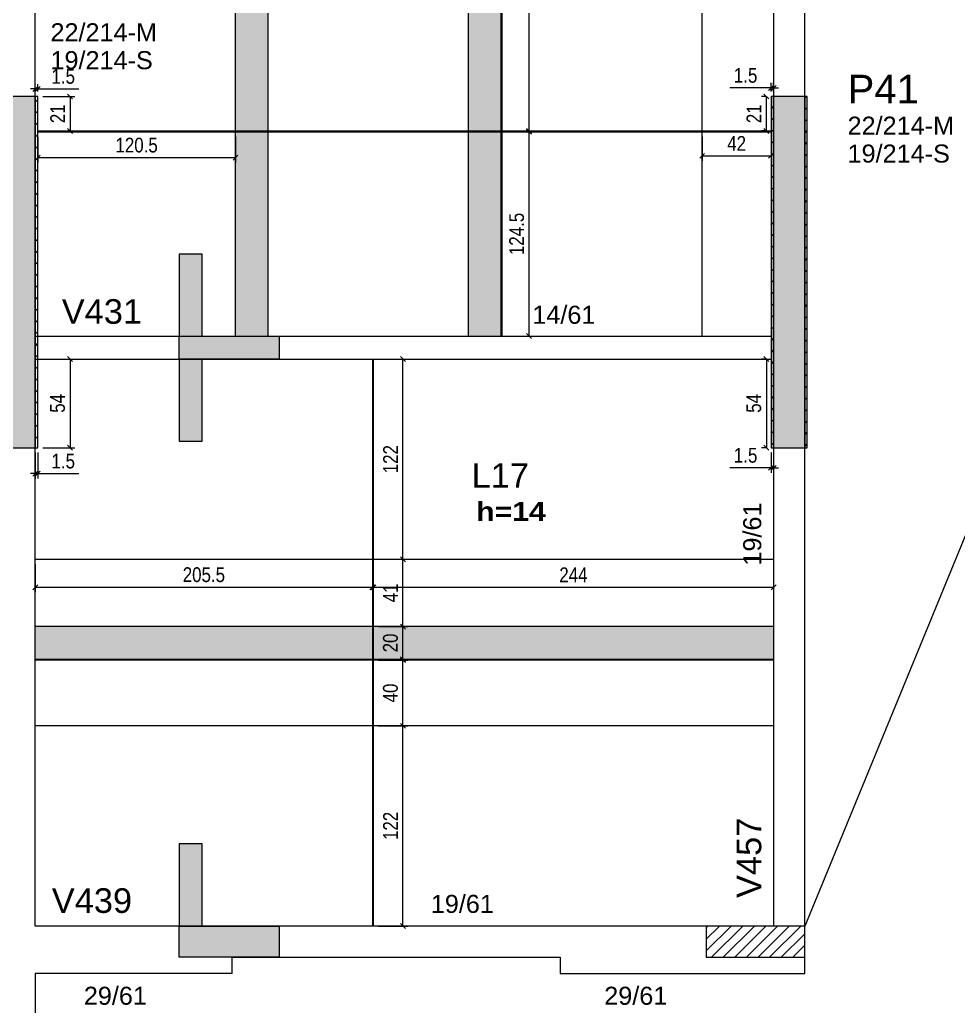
# Model space of a CAD drawing. Extents: x 3022 to 8661, y -614 to 3008.
# Drawn here: x 5673 to 6245, y 53 to 655 of the extents above; entities that cross this region are included whole.
import ezdxf

# ---------------------------------------------------------------- set-up
doc = ezdxf.new("R2010")
doc.units = 0
doc.header["$PDMODE"] = 34
for name, color, linetype in [('COTA', 241, 'Continuous'), ('MTH-230', 1, 'Continuous'), ('MTH-DIM-PILAR', 3, 'Continuous'), ('MTH-DIM-VIGA', 3, 'Continuous'), ('MTH-FACE-VIGA', 7, 'Continuous'), ('MTH-HACHURA-PILAR', 1, 'Continuous'), ('MTH-LINHA-SEÇÃO', 16, 'Continuous'), ('MTH-PILAR-MORRE', 5, 'Continuous'), ('MTH-PILAR-SEGUE', 5, 'Continuous'), ('MTH-SOMBRA21', 150, 'Continuous'), ('MTH-SOMBRA25', 253, 'Continuous'), ('MTH-TIT1-PILAR', 5, 'Continuous'), ('MTH-TIT1-VIGA', 5, 'Continuous'), ('MTH-TXT-NEGRITO', 5, 'Continuous'), ('Painéis', 200, 'Continuous')]:
    doc.layers.add(name, color=color, linetype=linetype)
doc.layers.add('Hachura', color=251, linetype='Continuous', lineweight=9)
doc.styles.add('COTA TECNICA-50', font='techl___.ttf', dxfattribs={"height": 9})
doc.styles.add('TQS_ARIAL', font='arial.ttf')
doc.styles.add('TQS_ARIAL_BLACK', font='ariblk.ttf')
doc.dimstyles.new('COTA PAINEL-50', dxfattribs={"dimtxt": 9, "dimasz": 3, "dimexe": 3, "dimexo": 3, "dimgap": 3, "dimtad": 1, "dimdec": 1, "dimzin": 12, "dimdsep": 46, "dimtxsty": 'COTA TECNICA-50', "dimblk1": 'OBLIQUE', "dimblk2": 'OBLIQUE', "dimsah": 1, "dimcen": 0.9, "dimclrd": 4, "dimclre": 4, "dimclrt": 240, "dimadec": 1, "dimazin": 3, "dimtfac": 1, "dimtdec": 1, "dimtmove": 0, "dimatfit": 3, "dimfxl": 1, "dimtolj": 1, "dimtzin": 12, "dimarcsym": 0})

# ---------------------------------------------------------------- blocks, each defined once
blk = doc.blocks.new('_Oblique')
at = {"color": 0, "linetype": 'ByBlock', "lineweight": -2}
blk.add_line((-0.5, -0.5), (0.5, 0.5), dxfattribs=at)
blk = doc.blocks.new('*D194')
at = {"layer": 'COTA', "color": 4, "lineweight": -2, "transparency": 16777216}
for p, q in [((5969.58, 586.25), (5986.08, 586.25)), ((5983.08, 461.75), (5983.08, 586.25)), ((5969.58, 461.75), (5986.08, 461.75))]:
    blk.add_line(p, q, dxfattribs=at)
at = {"layer": 'Defpoints', "color": 0, "transparency": 16777216}
for p in [(5966.58, 586.25), (5983.08, 586.25), (5966.58, 461.75)]:
    blk.add_point(p, dxfattribs=at)
at = {"layer": 'COTA', "color": 4, "lineweight": -2, "transparency": 16777216, "xscale": 3, "yscale": 3, "zscale": 3}
for p, rotation in [((5983.08, 586.25), 90), ((5983.08, 461.75), 270)]:
    blk.add_blockref('_Oblique', p, dxfattribs=dict(at, rotation=rotation))
at = {"layer": 'COTA', "color": 240, "transparency": 16777216, "insert": (5975.49, 524), "char_height": 9, "attachment_point": 5, "rotation": 90, "style": 'COTA TECNICA-50'}
blk.add_mtext('\\A1;124.5', dxfattribs=at)
blk = doc.blocks.new('*D195')
at = {"layer": 'COTA', "color": 4, "lineweight": -2, "transparency": 16777216}
for p, q in [((5969.58, 830.75), (5986.08, 830.75)), ((5983.08, 586.75), (5983.08, 830.75)), ((5969.58, 586.75), (5986.08, 586.75))]:
    blk.add_line(p, q, dxfattribs=at)
at = {"layer": 'Defpoints', "color": 0, "transparency": 16777216}
for p in [(5966.58, 830.75), (5983.08, 830.75), (5966.58, 586.75)]:
    blk.add_point(p, dxfattribs=at)
at = {"layer": 'COTA', "color": 4, "lineweight": -2, "transparency": 16777216, "xscale": 3, "yscale": 3, "zscale": 3}
for p, rotation in [((5983.08, 830.75), 90), ((5983.08, 586.75), 270)]:
    blk.add_blockref('_Oblique', p, dxfattribs=dict(at, rotation=rotation))
at = {"layer": 'COTA', "color": 240, "transparency": 16777216, "insert": (5975.52, 708.75), "char_height": 9, "attachment_point": 5, "rotation": 90, "style": 'COTA TECNICA-50'}
blk.add_mtext('\\A1;244', dxfattribs=at)
blk = doc.blocks.new('*D204')
at = {"layer": 'COTA', "color": 4, "lineweight": -2, "transparency": 16777216}
for p, q in [((6088.58, 583.25), (6088.58, 568.59)), ((6130.58, 583.25), (6130.58, 568.59)), ((6088.58, 571.59), (6130.58, 571.59))]:
    blk.add_line(p, q, dxfattribs=at)
at = {"layer": 'Defpoints', "color": 0, "transparency": 16777216}
for p in [(6088.58, 586.25), (6130.58, 586.25), (6130.58, 571.59)]:
    blk.add_point(p, dxfattribs=at)
at = {"layer": 'COTA', "color": 4, "lineweight": -2, "transparency": 16777216, "xscale": 3, "yscale": 3, "zscale": 3, "rotation": 180}
blk.add_blockref('_Oblique', (6088.58, 571.59), dxfattribs=at)
at = {"layer": 'COTA', "color": 4, "lineweight": -2, "transparency": 16777216, "xscale": 3, "yscale": 3, "zscale": 3}
blk.add_blockref('_Oblique', (6130.58, 571.59), dxfattribs=at)
at = {"layer": 'COTA', "color": 240, "transparency": 16777216, "insert": (6109.58, 579.16), "char_height": 9, "attachment_point": 5, "style": 'COTA TECNICA-50'}
blk.add_mtext('\\A1;42', dxfattribs=at)
blk = doc.blocks.new('*D205')
at = {"layer": 'COTA', "color": 4, "lineweight": -2, "transparency": 16777216}
for p, q in [((6127.58, 607.75), (6124.68, 607.75)), ((6127.68, 586.75), (6127.68, 607.75)), ((6127.58, 586.75), (6124.68, 586.75))]:
    blk.add_line(p, q, dxfattribs=at)
at = {"layer": 'Defpoints', "color": 0, "transparency": 16777216}
for p in [(6127.68, 607.75), (6130.58, 607.75), (6130.58, 586.75)]:
    blk.add_point(p, dxfattribs=at)
at = {"layer": 'COTA', "color": 4, "lineweight": -2, "transparency": 16777216, "xscale": 3, "yscale": 3, "zscale": 3}
for p, rotation in [((6127.68, 607.75), 90), ((6127.68, 586.75), 270)]:
    blk.add_blockref('_Oblique', p, dxfattribs=dict(at, rotation=rotation))
at = {"layer": 'COTA', "color": 240, "transparency": 16777216, "insert": (6120.13, 597.25), "char_height": 9, "attachment_point": 5, "rotation": 90, "style": 'COTA TECNICA-50'}
blk.add_mtext('\\A1;21', dxfattribs=at)
blk = doc.blocks.new('*D206')
at = {"layer": 'COTA', "color": 4, "lineweight": -2, "transparency": 16777216}
for p, q in [((6130.58, 610.75), (6130.58, 616.02)), ((6132.08, 610.75), (6132.08, 616.02)), ((6130.58, 613.02), (6105.52, 613.02)), ((6132.08, 613.02), (6130.58, 613.02)), ((6132.08, 613.02), (6135.08, 613.02))]:
    blk.add_line(p, q, dxfattribs=at)
at = {"layer": 'Defpoints', "color": 0, "transparency": 16777216}
for p in [(6130.58, 613.02), (6130.58, 607.75), (6132.08, 607.75)]:
    blk.add_point(p, dxfattribs=at)
at = {"layer": 'COTA', "color": 4, "lineweight": -2, "transparency": 16777216, "xscale": 3, "yscale": 3, "zscale": 3}
blk.add_blockref('_Oblique', (6130.58, 613.02), dxfattribs=at)
at = {"layer": 'COTA', "color": 4, "lineweight": -2, "transparency": 16777216, "xscale": 3, "yscale": 3, "zscale": 3, "rotation": 180}
blk.add_blockref('_Oblique', (6132.08, 613.02), dxfattribs=at)
at = {"layer": 'COTA', "color": 240, "transparency": 16777216, "insert": (6115.05, 620.62), "char_height": 9, "attachment_point": 5, "style": 'COTA TECNICA-50'}
blk.add_mtext('\\A1;1.5', dxfattribs=at)
blk = doc.blocks.new('*D210')
at = {"layer": 'COTA', "color": 4, "lineweight": -2, "transparency": 16777216}
for p, q in [((5891.08, 224.25), (5909.16, 224.25)), ((5906.16, 102.25), (5906.16, 224.25)), ((5891.08, 102.25), (5909.16, 102.25))]:
    blk.add_line(p, q, dxfattribs=at)
at = {"layer": 'Defpoints', "color": 0, "transparency": 16777216}
for p in [(5888.08, 224.25), (5906.16, 224.25), (5888.08, 102.25)]:
    blk.add_point(p, dxfattribs=at)
at = {"layer": 'COTA', "color": 4, "lineweight": -2, "transparency": 16777216, "xscale": 3, "yscale": 3, "zscale": 3}
for p, rotation in [((5906.16, 224.25), 90), ((5906.16, 102.25), 270)]:
    blk.add_blockref('_Oblique', p, dxfattribs=dict(at, rotation=rotation))
at = {"layer": 'COTA', "color": 240, "transparency": 16777216, "insert": (5898.61, 163.25), "char_height": 9, "attachment_point": 5, "rotation": 90, "style": 'COTA TECNICA-50'}
blk.add_mtext('\\A1;122', dxfattribs=at)
blk = doc.blocks.new('*D211')
at = {"layer": 'COTA', "color": 4, "lineweight": -2, "transparency": 16777216}
for p, q in [((5891.08, 264.25), (5909.16, 264.25)), ((5906.16, 224.25), (5906.16, 264.25)), ((5891.08, 224.25), (5909.16, 224.25))]:
    blk.add_line(p, q, dxfattribs=at)
at = {"layer": 'Defpoints', "color": 0, "transparency": 16777216}
for p in [(5888.08, 264.25), (5906.16, 264.25), (5888.08, 224.25)]:
    blk.add_point(p, dxfattribs=at)
at = {"layer": 'COTA', "color": 4, "lineweight": -2, "transparency": 16777216, "xscale": 3, "yscale": 3, "zscale": 3}
for p, rotation in [((5906.16, 264.25), 90), ((5906.16, 224.25), 270)]:
    blk.add_blockref('_Oblique', p, dxfattribs=dict(at, rotation=rotation))
at = {"layer": 'COTA', "color": 240, "transparency": 16777216, "insert": (5898.57, 244.25), "char_height": 9, "attachment_point": 5, "rotation": 90, "style": 'COTA TECNICA-50'}
blk.add_mtext('\\A1;40', dxfattribs=at)
blk = doc.blocks.new('*D212')
at = {"layer": 'COTA', "color": 4, "lineweight": -2, "transparency": 16777216}
for p, q in [((5891.08, 284.75), (5909.16, 284.75)), ((5906.16, 264.75), (5906.16, 284.75)), ((5891.08, 264.75), (5909.16, 264.75))]:
    blk.add_line(p, q, dxfattribs=at)
at = {"layer": 'Defpoints', "color": 0, "transparency": 16777216}
for p in [(5888.08, 284.75), (5906.16, 284.75), (5888.08, 264.75)]:
    blk.add_point(p, dxfattribs=at)
at = {"layer": 'COTA', "color": 4, "lineweight": -2, "transparency": 16777216, "xscale": 3, "yscale": 3, "zscale": 3}
for p, rotation in [((5906.16, 284.75), 90), ((5906.16, 264.75), 270)]:
    blk.add_blockref('_Oblique', p, dxfattribs=dict(at, rotation=rotation))
at = {"layer": 'COTA', "color": 240, "transparency": 16777216, "insert": (5898.57, 274.75), "char_height": 9, "attachment_point": 5, "rotation": 90, "style": 'COTA TECNICA-50'}
blk.add_mtext('\\A1;20', dxfattribs=at)
blk = doc.blocks.new('*D213')
at = {"layer": 'COTA', "color": 4, "lineweight": -2, "transparency": 16777216}
for p, q in [((5891.08, 325.75), (5909.16, 325.75)), ((5906.16, 284.75), (5906.16, 325.75)), ((5891.08, 284.75), (5909.16, 284.75))]:
    blk.add_line(p, q, dxfattribs=at)
at = {"layer": 'Defpoints', "color": 0, "transparency": 16777216}
for p in [(5888.08, 325.75), (5906.16, 325.75), (5888.08, 284.75)]:
    blk.add_point(p, dxfattribs=at)
at = {"layer": 'COTA', "color": 4, "lineweight": -2, "transparency": 16777216, "xscale": 3, "yscale": 3, "zscale": 3}
for p, rotation in [((5906.16, 325.75), 90), ((5906.16, 284.75), 270)]:
    blk.add_blockref('_Oblique', p, dxfattribs=dict(at, rotation=rotation))
at = {"layer": 'COTA', "color": 240, "transparency": 16777216, "insert": (5898.6, 305.25), "char_height": 9, "attachment_point": 5, "rotation": 90, "style": 'COTA TECNICA-50'}
blk.add_mtext('\\A1;41', dxfattribs=at)
blk = doc.blocks.new('*D214')
at = {"layer": 'COTA', "color": 4, "lineweight": -2, "transparency": 16777216}
for p, q in [((5891.08, 447.75), (5909.16, 447.75)), ((5906.16, 325.75), (5906.16, 447.75)), ((5891.08, 325.75), (5909.16, 325.75))]:
    blk.add_line(p, q, dxfattribs=at)
at = {"layer": 'Defpoints', "color": 0, "transparency": 16777216}
for p in [(5888.08, 447.75), (5906.16, 447.75), (5888.08, 325.75)]:
    blk.add_point(p, dxfattribs=at)
at = {"layer": 'COTA', "color": 4, "lineweight": -2, "transparency": 16777216, "xscale": 3, "yscale": 3, "zscale": 3}
for p, rotation in [((5906.16, 447.75), 90), ((5906.16, 325.75), 270)]:
    blk.add_blockref('_Oblique', p, dxfattribs=dict(at, rotation=rotation))
at = {"layer": 'COTA', "color": 240, "transparency": 16777216, "insert": (5898.61, 386.75), "char_height": 9, "attachment_point": 5, "rotation": 90, "style": 'COTA TECNICA-50'}
blk.add_mtext('\\A1;122', dxfattribs=at)
blk = doc.blocks.new('*D215')
at = {"layer": 'COTA', "color": 4, "lineweight": -2, "transparency": 16777216}
for p, q in [((5682.08, 322.75), (5682.08, 305.7)), ((5887.58, 322.75), (5887.58, 305.7)), ((5682.08, 308.7), (5887.58, 308.7))]:
    blk.add_line(p, q, dxfattribs=at)
at = {"layer": 'Defpoints', "color": 0, "transparency": 16777216}
for p in [(5682.08, 325.75), (5887.58, 325.75), (5887.58, 308.7)]:
    blk.add_point(p, dxfattribs=at)
at = {"layer": 'COTA', "color": 4, "lineweight": -2, "transparency": 16777216, "xscale": 3, "yscale": 3, "zscale": 3, "rotation": 180}
blk.add_blockref('_Oblique', (5682.08, 308.7), dxfattribs=at)
at = {"layer": 'COTA', "color": 4, "lineweight": -2, "transparency": 16777216, "xscale": 3, "yscale": 3, "zscale": 3}
blk.add_blockref('_Oblique', (5887.58, 308.7), dxfattribs=at)
at = {"layer": 'COTA', "color": 240, "transparency": 16777216, "insert": (5784.83, 316.3), "char_height": 9, "attachment_point": 5, "style": 'COTA TECNICA-50'}
blk.add_mtext('\\A1;205.5', dxfattribs=at)
blk = doc.blocks.new('*D216')
at = {"layer": 'COTA', "color": 4, "lineweight": -2, "transparency": 16777216}
for p, q in [((5888.08, 322.75), (5888.08, 305.7)), ((6132.08, 322.75), (6132.08, 305.7)), ((5888.08, 308.7), (6132.08, 308.7))]:
    blk.add_line(p, q, dxfattribs=at)
at = {"layer": 'Defpoints', "color": 0, "transparency": 16777216}
for p in [(5888.08, 325.75), (6132.08, 325.75), (6132.08, 308.7)]:
    blk.add_point(p, dxfattribs=at)
at = {"layer": 'COTA', "color": 4, "lineweight": -2, "transparency": 16777216, "xscale": 3, "yscale": 3, "zscale": 3, "rotation": 180}
blk.add_blockref('_Oblique', (5888.08, 308.7), dxfattribs=at)
at = {"layer": 'COTA', "color": 4, "lineweight": -2, "transparency": 16777216, "xscale": 3, "yscale": 3, "zscale": 3}
blk.add_blockref('_Oblique', (6132.08, 308.7), dxfattribs=at)
at = {"layer": 'COTA', "color": 240, "transparency": 16777216, "insert": (6010.08, 316.27), "char_height": 9, "attachment_point": 5, "style": 'COTA TECNICA-50'}
blk.add_mtext('\\A1;244', dxfattribs=at)
blk = doc.blocks.new('*D294')
at = {"layer": 'COTA', "color": 4, "lineweight": -2, "transparency": 16777216}
for p, q in [((5682.08, 610.75), (5682.08, 615.35)), ((5683.58, 610.75), (5683.58, 615.35)), ((5682.08, 612.35), (5679.08, 612.35)), ((5682.08, 612.35), (5683.58, 612.35)), ((5683.58, 612.35), (5708.63, 612.35))]:
    blk.add_line(p, q, dxfattribs=at)
at = {"layer": 'Defpoints', "color": 0, "transparency": 16777216}
for p in [(5682.08, 607.75), (5683.58, 612.35), (5683.58, 607.75)]:
    blk.add_point(p, dxfattribs=at)
at = {"layer": 'COTA', "color": 4, "lineweight": -2, "transparency": 16777216, "xscale": 3, "yscale": 3, "zscale": 3}
blk.add_blockref('_Oblique', (5682.08, 612.35), dxfattribs=at)
at = {"layer": 'COTA', "color": 4, "lineweight": -2, "transparency": 16777216, "xscale": 3, "yscale": 3, "zscale": 3, "rotation": 180}
blk.add_blockref('_Oblique', (5683.58, 612.35), dxfattribs=at)
at = {"layer": 'COTA', "color": 240, "transparency": 16777216, "insert": (5699.1, 619.95), "char_height": 9, "attachment_point": 5, "style": 'COTA TECNICA-50'}
blk.add_mtext('\\A1;1.5', dxfattribs=at)
blk = doc.blocks.new('*D295')
at = {"layer": 'COTA', "color": 4, "lineweight": -2, "transparency": 16777216}
for p, q in [((5686.58, 607.75), (5706.26, 607.75)), ((5703.26, 607.75), (5703.26, 586.75)), ((5686.58, 586.75), (5706.26, 586.75))]:
    blk.add_line(p, q, dxfattribs=at)
at = {"layer": 'Defpoints', "color": 0, "transparency": 16777216}
for p in [(5683.58, 607.75), (5683.58, 586.75), (5703.26, 586.75)]:
    blk.add_point(p, dxfattribs=at)
at = {"layer": 'COTA', "color": 4, "lineweight": -2, "transparency": 16777216, "xscale": 3, "yscale": 3, "zscale": 3}
for p, rotation in [((5703.26, 607.75), 90), ((5703.26, 586.75), 270)]:
    blk.add_blockref('_Oblique', p, dxfattribs=dict(at, rotation=rotation))
at = {"layer": 'COTA', "color": 240, "transparency": 16777216, "insert": (5695.71, 597.25), "char_height": 9, "attachment_point": 5, "rotation": 90, "style": 'COTA TECNICA-50'}
blk.add_mtext('\\A1;21', dxfattribs=at)
blk = doc.blocks.new('*D298')
at = {"layer": 'COTA', "color": 4, "lineweight": -2, "transparency": 16777216}
for p, q in [((5686.58, 447.75), (5706.26, 447.75)), ((5703.26, 447.75), (5703.26, 393.75)), ((5686.58, 393.75), (5706.26, 393.75))]:
    blk.add_line(p, q, dxfattribs=at)
at = {"layer": 'Defpoints', "color": 0, "transparency": 16777216}
for p in [(5683.58, 447.75), (5683.58, 393.75), (5703.26, 393.75)]:
    blk.add_point(p, dxfattribs=at)
at = {"layer": 'COTA', "color": 4, "lineweight": -2, "transparency": 16777216, "xscale": 3, "yscale": 3, "zscale": 3}
for p, rotation in [((5703.26, 447.75), 90), ((5703.26, 393.75), 270)]:
    blk.add_blockref('_Oblique', p, dxfattribs=dict(at, rotation=rotation))
at = {"layer": 'COTA', "color": 240, "transparency": 16777216, "insert": (5695.67, 420.75), "char_height": 9, "attachment_point": 5, "rotation": 90, "style": 'COTA TECNICA-50'}
blk.add_mtext('\\A1;54', dxfattribs=at)
blk = doc.blocks.new('*D299')
at = {"layer": 'COTA', "color": 4, "lineweight": -2, "transparency": 16777216}
for p, q in [((5683.58, 583.25), (5683.58, 567.49)), ((5804.08, 583.25), (5804.08, 567.49)), ((5683.58, 570.49), (5804.08, 570.49))]:
    blk.add_line(p, q, dxfattribs=at)
at = {"layer": 'Defpoints', "color": 0, "transparency": 16777216}
for p in [(5683.58, 586.25), (5804.08, 586.25), (5804.08, 570.49)]:
    blk.add_point(p, dxfattribs=at)
at = {"layer": 'COTA', "color": 4, "lineweight": -2, "transparency": 16777216, "xscale": 3, "yscale": 3, "zscale": 3, "rotation": 180}
blk.add_blockref('_Oblique', (5683.58, 570.49), dxfattribs=at)
at = {"layer": 'COTA', "color": 4, "lineweight": -2, "transparency": 16777216, "xscale": 3, "yscale": 3, "zscale": 3}
blk.add_blockref('_Oblique', (5804.08, 570.49), dxfattribs=at)
at = {"layer": 'COTA', "color": 240, "transparency": 16777216, "insert": (5743.83, 578.09), "char_height": 9, "attachment_point": 5, "style": 'COTA TECNICA-50'}
blk.add_mtext('\\A1;120.5', dxfattribs=at)
blk = doc.blocks.new('*D300')
at = {"layer": 'COTA', "color": 4, "lineweight": -2, "transparency": 16777216}
for p, q in [((5682.08, 390.75), (5682.08, 374.92)), ((5683.58, 390.75), (5683.58, 374.92)), ((5682.08, 377.92), (5679.08, 377.92)), ((5682.08, 377.92), (5683.58, 377.92)), ((5683.58, 377.92), (5708.63, 377.92))]:
    blk.add_line(p, q, dxfattribs=at)
at = {"layer": 'Defpoints', "color": 0, "transparency": 16777216}
for p in [(5682.08, 393.75), (5683.58, 393.75), (5683.58, 377.92)]:
    blk.add_point(p, dxfattribs=at)
at = {"layer": 'COTA', "color": 4, "lineweight": -2, "transparency": 16777216, "xscale": 3, "yscale": 3, "zscale": 3}
blk.add_blockref('_Oblique', (5682.08, 377.92), dxfattribs=at)
at = {"layer": 'COTA', "color": 4, "lineweight": -2, "transparency": 16777216, "xscale": 3, "yscale": 3, "zscale": 3, "rotation": 180}
blk.add_blockref('_Oblique', (5683.58, 377.92), dxfattribs=at)
at = {"layer": 'COTA', "color": 240, "transparency": 16777216, "insert": (5699.1, 385.52), "char_height": 9, "attachment_point": 5, "style": 'COTA TECNICA-50'}
blk.add_mtext('\\A1;1.5', dxfattribs=at)
blk = doc.blocks.new('*D301')
at = {"layer": 'COTA', "color": 4, "lineweight": -2, "transparency": 16777216}
for p, q in [((6127.58, 447.75), (6124.68, 447.75)), ((6127.68, 447.75), (6127.68, 393.75)), ((6127.58, 393.75), (6124.68, 393.75))]:
    blk.add_line(p, q, dxfattribs=at)
at = {"layer": 'Defpoints', "color": 0, "transparency": 16777216}
for p in [(6130.58, 447.75), (6127.68, 393.75), (6130.58, 393.75)]:
    blk.add_point(p, dxfattribs=at)
at = {"layer": 'COTA', "color": 4, "lineweight": -2, "transparency": 16777216, "xscale": 3, "yscale": 3, "zscale": 3}
for p, rotation in [((6127.68, 447.75), 90), ((6127.68, 393.75), 270)]:
    blk.add_blockref('_Oblique', p, dxfattribs=dict(at, rotation=rotation))
at = {"layer": 'COTA', "color": 240, "transparency": 16777216, "insert": (6120.08, 420.75), "char_height": 9, "attachment_point": 5, "rotation": 90, "style": 'COTA TECNICA-50'}
blk.add_mtext('\\A1;54', dxfattribs=at)
blk = doc.blocks.new('*D302')
at = {"layer": 'COTA', "color": 4, "lineweight": -2, "transparency": 16777216}
for p, q in [((6130.58, 390.75), (6130.58, 378.46)), ((6132.08, 390.75), (6132.08, 378.46)), ((6130.58, 381.46), (6105.52, 381.46)), ((6132.08, 381.46), (6130.58, 381.46)), ((6132.08, 381.46), (6135.08, 381.46))]:
    blk.add_line(p, q, dxfattribs=at)
at = {"layer": 'Defpoints', "color": 0, "transparency": 16777216}
for p in [(6130.58, 393.75), (6132.08, 393.75), (6130.58, 381.46)]:
    blk.add_point(p, dxfattribs=at)
at = {"layer": 'COTA', "color": 4, "lineweight": -2, "transparency": 16777216, "xscale": 3, "yscale": 3, "zscale": 3}
blk.add_blockref('_Oblique', (6130.58, 381.46), dxfattribs=at)
at = {"layer": 'COTA', "color": 4, "lineweight": -2, "transparency": 16777216, "xscale": 3, "yscale": 3, "zscale": 3, "rotation": 180}
blk.add_blockref('_Oblique', (6132.08, 381.46), dxfattribs=at)
at = {"layer": 'COTA', "color": 240, "transparency": 16777216, "insert": (6115.05, 389.06), "char_height": 9, "attachment_point": 5, "style": 'COTA TECNICA-50'}
blk.add_mtext('\\A1;1.5', dxfattribs=at)

msp = doc.modelspace()

# ---------------------------------------------------------------- hatches: boundary and pattern name
at = {"layer": 'Hachura'}
h = msp.add_hatch(color=256, dxfattribs=at)
h.dxf.hatch_style = 1
h.paths.add_polyline_path([(5824.08, 1196.75), (5804.08, 1196.75), (5804.08, 1074.75), (5824.08, 1074.75)])
h.paths.add_polyline_path([(5824.08, 1074.75), (5804.08, 1074.75), (5804.08, 830.75), (5824.08, 830.75)])
h.paths.add_polyline_path([(5824.08, 830.75), (5804.08, 830.75), (5804.08, 586.75), (5824.08, 586.75)])
h.paths.add_polyline_path([(5824.08, 586.75), (5804.08, 586.75), (5804.08, 461.75), (5824.08, 461.75)])
h.paths.add_polyline_path([(5966.08, 586.75), (5946.08, 586.75), (5946.08, 461.75), (5966.08, 461.75)])
h.paths.add_polyline_path([(5966.08, 830.75), (5946.08, 830.75), (5946.08, 586.75), (5966.08, 586.75)])
h.paths.add_polyline_path([(5966.08, 1074.75), (5946.08, 1074.75), (5946.08, 830.75), (5966.08, 830.75)])
h.paths.add_polyline_path([(5966.08, 1196.75), (5946.08, 1196.75), (5946.08, 1074.75), (5966.08, 1074.75)])
h = msp.add_hatch(color=256, dxfattribs=at)
h.dxf.hatch_style = 1
h.paths.add_polyline_path([(5887.58, 264.75), (5887.58, 284.75), (5682.08, 284.75), (5682.08, 264.75)])
h.paths.add_polyline_path([(6132.08, 264.75), (6132.08, 284.75), (5888.08, 284.75), (5888.08, 264.75)])

# ---------------------------------------------------------------- linework, layer by layer
at = {"layer": 'MTH-230', "linetype": 'Continuous'}
msp.add_line((6601.08, 1196.75), (6151.08, 102.25), dxfattribs=at)
at = {"layer": 'MTH-FACE-VIGA', "linetype": 'Continuous'}
for p, q in [((5682.08, 607.75), (5682.08, 1188.75)), ((6132.08, 1188.75), (6132.08, 607.75)), ((6151.08, 607.75), (6151.08, 1188.75)), ((6130.58, 607.4), (6130.93, 607.75)), ((6151.08, 606.69), (6152.14, 607.75)), ((5682.08, 604.38), (5683.56, 605.86)), ((5683.56, 605.86), (5683.58, 605.88)), ((6130.58, 600.33), (6132.03, 601.79)), ((6132.03, 601.79), (6132.08, 601.83)), ((5682.08, 597.31), (5683.51, 598.74)), ((5683.51, 598.74), (5683.58, 598.81)), ((6151.08, 599.62), (6152.53, 601.07)), ((6152.53, 601.07), (6152.58, 601.12)), ((5682.08, 590.24), (5683.46, 591.62)), ((5683.46, 591.62), (5683.58, 591.74)), ((6130.58, 593.26), (6131.98, 594.67)), ((6131.98, 594.67), (6132.08, 594.76)), ((6151.08, 592.55), (6152.48, 593.95)), ((6152.48, 593.95), (6152.58, 594.05)), ((5682.08, 583.16), (5683.41, 584.5)), ((5683.41, 584.5), (5683.58, 584.66)), ((6130.58, 586.19), (6131.93, 587.55)), ((6131.93, 587.55), (6132.08, 587.69)), ((6151.08, 585.47), (6152.43, 586.83)), ((6152.43, 586.83), (6152.58, 586.97)), ((5682.08, 576.09), (5683.36, 577.38)), ((5683.36, 577.38), (5683.58, 577.59)), ((6130.58, 579.12), (6131.88, 580.42)), ((6131.88, 580.42), (6132.08, 580.62)), ((6151.08, 578.4), (6152.38, 579.71)), ((6152.38, 579.71), (6152.58, 579.9)), ((6130.58, 572.05), (6131.83, 573.3)), ((6131.83, 573.3), (6132.08, 573.55)), ((6151.08, 571.33), (6152.33, 572.59)), ((6152.33, 572.59), (6152.58, 572.83)), ((5682.08, 569.02), (5683.31, 570.26)), ((5683.31, 570.26), (5683.58, 570.52)), ((6130.58, 564.97), (6131.78, 566.18)), ((6131.78, 566.18), (6132.08, 566.47)), ((6151.08, 564.26), (6152.28, 565.46)), ((6152.28, 565.46), (6152.58, 565.76)), ((5682.08, 561.95), (5683.26, 563.14)), ((5683.26, 563.14), (5683.58, 563.45)), ((6131.73, 559.06), (6132.08, 559.4)), ((5682.08, 554.88), (5683.21, 556.02)), ((5683.21, 556.02), (5683.58, 556.38)), ((6130.58, 557.9), (6131.73, 559.06)), ((6151.08, 557.19), (6152.23, 558.34)), ((6152.23, 558.34), (6152.58, 558.69)), ((5682.08, 547.81), (5683.16, 548.9)), ((5683.16, 548.9), (5683.58, 549.31)), ((6130.58, 550.83), (6131.68, 551.94)), ((6131.68, 551.94), (6132.08, 552.33)), ((6151.08, 550.12), (6152.18, 551.22)), ((6152.18, 551.22), (6152.58, 551.62)), ((5682.08, 540.74), (5683.11, 541.78)), ((5683.11, 541.78), (5683.58, 542.24)), ((6130.58, 543.76), (6131.63, 544.82)), ((6131.63, 544.82), (6132.08, 545.26)), ((6151.08, 543.05), (6152.13, 544.1)), ((6152.13, 544.1), (6152.58, 544.55)), ((5683.06, 534.65), (5683.58, 535.17)), ((6130.58, 536.69), (6131.58, 537.7)), ((6131.58, 537.7), (6132.08, 538.19)), ((6151.08, 535.98), (6152.08, 536.98)), ((6152.08, 536.98), (6152.58, 537.48)), ((5682.08, 533.67), (5683.06, 534.65)), ((6130.58, 529.62), (6131.54, 530.58)), ((6131.54, 530.58), (6132.08, 531.12)), ((6151.08, 528.91), (6152.03, 529.86)), ((6152.03, 529.86), (6152.58, 530.41)), ((5682.08, 526.6), (5683.01, 527.53)), ((5683.01, 527.53), (5683.58, 528.1)), ((6130.58, 522.55), (6131.49, 523.46)), ((6131.49, 523.46), (6132.08, 524.05)), ((6151.98, 522.74), (6152.58, 523.33)), ((5682.08, 519.53), (5682.96, 520.41)), ((5682.96, 520.41), (5683.58, 521.03)), ((6151.08, 521.83), (6151.98, 522.74)), ((5682.08, 512.45), (5682.91, 513.29)), ((5682.91, 513.29), (5683.58, 513.95)), ((6130.58, 515.48), (6131.44, 516.34)), ((6131.44, 516.34), (6132.08, 516.98)), ((6151.08, 514.76), (6151.93, 515.62)), ((6151.93, 515.62), (6152.58, 516.26)), ((5682.08, 505.38), (5682.86, 506.17)), ((5682.86, 506.17), (5683.58, 506.88)), ((6130.58, 508.41), (6131.39, 509.21)), ((6131.39, 509.21), (6132.08, 509.91)), ((6151.08, 507.69), (6151.88, 508.5)), ((6151.88, 508.5), (6152.58, 509.19)), ((5682.08, 498.31), (5682.81, 499.05)), ((5682.81, 499.05), (5683.58, 499.81)), ((6130.58, 501.33), (6131.34, 502.09)), ((6131.34, 502.09), (6132.08, 502.83)), ((6151.08, 500.62), (6151.83, 501.38)), ((6151.83, 501.38), (6152.58, 502.12)), ((6130.58, 494.26), (6131.29, 494.97)), ((6131.29, 494.97), (6132.08, 495.76)), ((6151.08, 493.55), (6151.78, 494.25)), ((6151.78, 494.25), (6152.58, 495.05)), ((5682.08, 491.24), (5682.76, 491.93)), ((5682.76, 491.93), (5683.58, 492.74)), ((6130.58, 487.19), (6131.24, 487.85)), ((6131.24, 487.85), (6132.08, 488.69)), ((6151.08, 486.48), (6151.73, 487.13)), ((6151.73, 487.13), (6152.58, 487.98)), ((5682.08, 484.17), (5682.71, 484.81)), ((5682.71, 484.81), (5683.58, 485.67)), ((6131.19, 480.73), (6132.08, 481.62)), ((5682.08, 477.1), (5682.66, 477.69)), ((5682.66, 477.69), (5683.58, 478.6)), ((6130.58, 480.12), (6131.19, 480.73)), ((6151.08, 479.41), (6151.68, 480.01)), ((6151.68, 480.01), (6152.58, 480.91)), ((5682.08, 470.03), (5682.61, 470.57)), ((5682.61, 470.57), (5683.58, 471.53)), ((6130.58, 473.05), (6131.14, 473.61)), ((6131.14, 473.61), (6132.08, 474.55)), ((6151.08, 472.34), (6151.63, 472.89)), ((6151.63, 472.89), (6152.58, 473.84)), ((5682.08, 462.96), (5682.56, 463.44)), ((5682.56, 463.44), (5683.58, 464.46)), ((6130.58, 465.98), (6131.09, 466.49)), ((6131.09, 466.49), (6132.08, 467.48)), ((6151.08, 465.27), (6151.58, 465.77)), ((6151.58, 465.77), (6152.58, 466.77)), ((5682.08, 461.75), (6130.58, 461.75)), ((5682.51, 456.32), (5683.58, 457.39)), ((6130.58, 458.91), (6131.04, 459.37)), ((6131.04, 459.37), (6132.08, 460.41)), ((6151.08, 458.19), (6151.53, 458.65)), ((6151.53, 458.65), (6152.58, 459.69)), ((5682.08, 455.89), (5682.51, 456.32)), ((6130.58, 451.84), (6130.99, 452.25)), ((6130.99, 452.25), (6132.08, 453.34)), ((6151.08, 451.12), (6151.48, 451.53)), ((6151.48, 451.53), (6152.58, 452.62)), ((5682.08, 448.81), (5682.46, 449.2)), ((5682.08, 447.75), (6130.58, 447.75)), ((5682.46, 449.2), (5683.58, 450.31)), ((6130.58, 444.77), (6130.94, 445.13)), ((6130.94, 445.13), (6132.08, 446.27)), ((6151.43, 444.41), (6152.58, 445.55)), ((5682.08, 441.74), (5682.41, 442.08)), ((5682.41, 442.08), (5683.58, 443.24)), ((6130.89, 438.01), (6132.08, 439.19)), ((6151.08, 444.05), (6151.43, 444.41)), ((5682.08, 434.67), (5682.36, 434.96)), ((5682.36, 434.96), (5683.58, 436.17)), ((6130.58, 437.69), (6130.89, 438.01)), ((6151.08, 436.98), (6151.38, 437.29)), ((6151.38, 437.29), (6152.58, 438.48)), ((5682.08, 427.6), (5682.31, 427.84)), ((5682.31, 427.84), (5683.58, 429.1)), ((6130.58, 430.62), (6130.84, 430.88)), ((6130.84, 430.88), (6132.08, 432.12)), ((6151.08, 429.91), (6151.33, 430.17)), ((6151.33, 430.17), (6152.58, 431.41)), ((5682.26, 420.72), (5683.58, 422.03)), ((6130.58, 423.55), (6130.79, 423.76)), ((6130.79, 423.76), (6132.08, 425.05)), ((6151.08, 422.84), (6151.28, 423.04)), ((6151.28, 423.04), (6152.58, 424.34)), ((5682.08, 420.53), (5682.26, 420.72)), ((5682.22, 413.6), (5683.58, 414.96)), ((6130.58, 416.48), (6130.74, 416.64)), ((6130.74, 416.64), (6132.08, 417.98)), ((6151.08, 415.77), (6151.23, 415.92)), ((6151.23, 415.92), (6152.58, 417.27)), ((5682.08, 413.46), (5682.22, 413.6)), ((6130.58, 409.41), (6130.69, 409.52)), ((6130.69, 409.52), (6132.08, 410.91)), ((6151.18, 408.8), (6152.58, 410.2)), ((5682.08, 406.39), (5682.17, 406.48)), ((5682.17, 406.48), (5683.58, 407.89)), ((6130.64, 402.4), (6132.08, 403.84)), ((6151.08, 408.7), (6151.18, 408.8)), ((6151.13, 401.68), (6152.58, 403.13)), ((5682.08, 399.32), (5682.12, 399.36)), ((5682.12, 399.36), (5683.58, 400.82)), ((6130.58, 402.34), (6130.64, 402.4)), ((6151.08, 401.63), (6151.13, 401.68)), ((5682.08, 102.25), (5682.08, 393.75)), ((6130.58, 395.27), (6130.59, 395.28)), ((6130.59, 395.28), (6132.08, 396.77)), ((6132.08, 393.75), (6132.08, 102.25)), ((6151.08, 394.56), (6152.58, 396.06)), ((6151.08, 102.25), (6151.08, 393.75)), ((6091.08, 102.25), (5682.08, 102.25)), ((5802.08, 83.25), (6002.08, 83.25)), ((5802.08, 73.25), (5802.08, 83.25)), ((6002.08, 83.25), (6002.08, 73.25)), ((6151.08, 73.25), (6151.08, 83.25)), ((5682.08, 73.25), (5682.08, -26.75)), ((5802.08, 73.25), (5682.08, 73.25)), ((6002.08, 73.25), (6151.08, 73.25))]:
    msp.add_line(p, q, dxfattribs=at)
for points in [[(5683.58, 607.75), (5682.08, 607.75), (5682.08, 393.75), (5683.58, 393.75), (5683.58, 607.75)], [(6132.08, 607.75), (6130.58, 607.75), (6130.58, 393.75), (6132.08, 393.75), (6132.08, 607.75)], [(6152.58, 607.75), (6151.08, 607.75), (6151.08, 393.75), (6152.58, 393.75), (6152.58, 607.75)]]:
    msp.add_lwpolyline(points, dxfattribs=at)
at = {"layer": 'MTH-HACHURA-PILAR', "linetype": 'Continuous'}
for p, q in [((6091.08, 87.07), (6106.26, 102.25)), ((6091.08, 94.14), (6099.19, 102.25)), ((6091.08, 101.21), (6092.12, 102.25)), ((6094.33, 83.25), (6113.33, 102.25)), ((6101.4, 83.25), (6120.4, 102.25)), ((6108.47, 83.25), (6127.47, 102.25)), ((6115.54, 83.25), (6134.54, 102.25)), ((6122.61, 83.25), (6141.61, 102.25)), ((6129.69, 83.25), (6148.69, 102.25)), ((6136.76, 83.25), (6151.08, 97.57)), ((6143.83, 83.25), (6151.08, 90.5)), ((6150.9, 83.25), (6151.08, 83.43))]:
    msp.add_line(p, q, dxfattribs=at)
at = {"layer": 'MTH-LINHA-SEÇÃO', "linetype": 'Continuous'}
for points in [[(5769.82, 511.75), (5769.82, 461.75), (5783.82, 461.75), (5783.82, 511.75), (5769.82, 511.75)], [(5830.82, 447.75), (5769.82, 447.75), (5769.82, 461.75), (5830.82, 461.75), (5830.82, 447.75)], [(5769.82, 447.75), (5769.82, 397.75), (5783.82, 397.75), (5783.82, 447.75), (5769.82, 447.75)], [(5769.82, 152.25), (5769.82, 102.25), (5783.82, 102.25), (5783.82, 152.25), (5769.82, 152.25)], [(5830.82, 83.25), (5769.82, 83.25), (5769.82, 102.25), (5830.82, 102.25), (5830.82, 83.25)]]:
    msp.add_lwpolyline(points, dxfattribs=at)
at = {"layer": 'MTH-PILAR-MORRE', "linetype": 'Continuous'}
msp.add_lwpolyline([(6151.08, 102.25), (6091.08, 102.25), (6091.08, 83.25), (6151.08, 83.25), (6151.08, 102.25)], dxfattribs=at)
at = {"layer": 'MTH-PILAR-SEGUE', "linetype": 'Continuous'}
for points in [[(5663.08, 393.75), (5682.08, 393.75), (5682.08, 607.75), (5663.08, 607.75), (5663.08, 393.75)], [(6132.08, 393.75), (6151.08, 393.75), (6151.08, 607.75), (6132.08, 607.75), (6132.08, 393.75)]]:
    msp.add_lwpolyline(points, dxfattribs=at)
at = {"layer": 'MTH-SOMBRA21', "linetype": 'Continuous'}
for points in [[(5769.82, 511.75), (5769.82, 461.75), (5783.82, 461.75)], [(5769.82, 511.75), (5783.82, 461.75), (5783.82, 511.75)], [(5769.82, 511.75), (5783.82, 511.75), (5769.82, 511.75)], [(5830.82, 447.75), (5769.82, 447.75), (5769.82, 461.75)], [(5830.82, 447.75), (5769.82, 461.75), (5830.82, 461.75)], [(5830.82, 447.75), (5830.82, 461.75), (5830.82, 447.75)], [(5769.82, 447.75), (5769.82, 397.75), (5783.82, 397.75)], [(5769.82, 447.75), (5783.82, 397.75), (5783.82, 447.75)], [(5769.82, 447.75), (5783.82, 447.75), (5769.82, 447.75)], [(5769.82, 152.25), (5769.82, 102.25), (5783.82, 102.25)], [(5769.82, 152.25), (5783.82, 102.25), (5783.82, 152.25)], [(5769.82, 152.25), (5783.82, 152.25), (5769.82, 152.25)], [(5830.82, 83.25), (5769.82, 83.25), (5769.82, 102.25)], [(5830.82, 83.25), (5769.82, 102.25), (5830.82, 102.25)], [(5830.82, 83.25), (5830.82, 102.25), (5830.82, 83.25)]]:
    msp.add_solid(points, dxfattribs=at)
at = {"layer": 'MTH-SOMBRA25', "linetype": 'Continuous'}
for points in [[(5663.08, 393.75), (5682.08, 393.75), (5682.08, 607.75)], [(5663.08, 393.75), (5682.08, 607.75), (5663.08, 607.75)], [(6132.08, 393.75), (6151.08, 393.75), (6151.08, 607.75)], [(6132.08, 393.75), (6151.08, 607.75), (6132.08, 607.75)], [(6132.08, 393.75), (6132.08, 607.75), (6132.08, 393.75)]]:
    msp.add_solid(points, dxfattribs=at)
at = {"layer": 'Painéis'}
for p, q in [((5804.08, 461.75), (5804.08, 1196.75)), ((5824.08, 461.75), (5824.08, 1196.75)), ((5946.08, 461.75), (5946.08, 1196.75)), ((5966.08, 461.75), (5966.08, 1196.75)), ((5966.58, 461.75), (5966.58, 1196.75)), ((6088.58, 461.75), (6088.58, 1188.75)), ((5683.58, 586.75), (6130.58, 586.75)), ((5683.58, 586.25), (6130.58, 586.25)), ((5887.58, 447.75), (5887.58, 102.25)), ((5888.08, 447.75), (5888.08, 102.25)), ((5682.08, 325.75), (6132.08, 325.75)), ((6132.08, 284.75), (5682.08, 284.75)), ((6132.08, 264.75), (5682.08, 264.75)), ((6132.08, 264.25), (5682.08, 264.25)), ((6132.08, 224.25), (5682.08, 224.25))]:
    msp.add_line(p, q, dxfattribs=at)

# ---------------------------------------------------------------- texts
at = {"layer": 'MTH-DIM-PILAR', "linetype": 'Continuous', "style": 'TQS_ARIAL'}
for s, p in [('22/214-M', (5691.32, 641.41)), ('19/214-S', (5691.32, 624.41)), ('22/214-M', (6177.2, 584.5)), ('19/214-S', (6177.2, 567.5))]:
    msp.add_text(s, height=11, dxfattribs=at).set_placement(p)
at = {"layer": 'MTH-DIM-VIGA', "linetype": 'Continuous', "style": 'TQS_ARIAL'}
for s, p in [('14/61', (5985.03, 469.25)), ('19/61', (5923.15, 110.25)), ('29/61', (5711.65, 54.25)), ('29/61', (6028.88, 54.25))]:
    msp.add_text(s, height=11, dxfattribs=at).set_placement(p)
msp.add_text('19/61', height=11, rotation=90, dxfattribs=at).set_placement((6124.58, 321.89))
at = {"layer": 'MTH-TIT1-PILAR', "linetype": 'Continuous', "style": 'TQS_ARIAL'}
msp.add_text('P41', height=17.5, dxfattribs=at).set_placement((6177.2, 603.5))
at = {"layer": 'MTH-TIT1-VIGA', "linetype": 'Continuous', "style": 'TQS_ARIAL'}
for s, p in [('V431', (5698.21, 469.25)), ('L17', (5948.01, 369.3)), ('V439', (5692.13, 110.25))]:
    msp.add_text(s, height=15, dxfattribs=at).set_placement(p)
msp.add_text('V457', height=15, rotation=90, dxfattribs=at).set_placement((6124.58, 119.34))
at = {"layer": 'MTH-TXT-NEGRITO', "color": 3, "linetype": 'Continuous', "style": 'TQS_ARIAL_BLACK'}
msp.add_text('h=14', height=11.5, dxfattribs=at).set_placement((5950.82, 349.15))

# ---------------------------------------------------------------- dimensions: what is measured, and where the dimension line sits
at = {"layer": 'COTA'}
for base, p1, p2, picture, middle in [((5983.08, 830.75), (5966.58, 586.75), (5966.58, 830.75), '*D195', (5975.52, 708.75)), ((5703.26, 586.75), (5683.58, 607.75), (5683.58, 586.75), '*D295', (5695.71, 597.25)), ((6127.68, 607.75), (6130.58, 586.75), (6130.58, 607.75), '*D205', (6120.13, 597.25)), ((5983.08, 586.25), (5966.58, 461.75), (5966.58, 586.25), '*D194', (5975.49, 524)), ((5703.26, 393.75), (5683.58, 447.75), (5683.58, 393.75), '*D298', (5695.67, 420.75)), ((6127.68, 393.75), (6130.58, 447.75), (6130.58, 393.75), '*D301', (6120.08, 420.75)), ((5906.16, 224.25), (5888.08, 102.25), (5888.08, 224.25), '*D210', (5898.61, 163.25))]:
    dim = msp.add_linear_dim(base=base, p1=p1, p2=p2, angle=90, dimstyle='COTA PAINEL-50', dxfattribs=at)
    dim.commit()
    dim.dimension.update_dxf_attribs({"geometry": picture, "text_midpoint": middle})
for base, p1, p2, picture, middle in [((5683.58, 612.35), (5682.08, 607.75), (5683.58, 607.75), '*D294', (5699.1, 619.95)), ((6130.58, 613.02), (6132.08, 607.75), (6130.58, 607.75), '*D206', (6115.05, 620.62)), ((5804.08, 570.49), (5683.58, 586.25), (5804.08, 586.25), '*D299', (5743.83, 578.09)), ((6130.58, 571.59), (6088.58, 586.25), (6130.58, 586.25), '*D204', (6109.58, 579.16)), ((5683.58, 377.92), (5682.08, 393.75), (5683.58, 393.75), '*D300', (5699.1, 385.52)), ((6130.58, 381.46), (6132.08, 393.75), (6130.58, 393.75), '*D302', (6115.05, 389.06)), ((5887.58, 308.7), (5682.08, 325.75), (5887.58, 325.75), '*D215', (5784.83, 316.3)), ((6132.08, 308.7), (5888.08, 325.75), (6132.08, 325.75), '*D216', (6010.08, 316.27))]:
    dim = msp.add_linear_dim(base=base, p1=p1, p2=p2, dimstyle='COTA PAINEL-50', dxfattribs=at)
    dim.commit()
    dim.dimension.update_dxf_attribs({"geometry": picture, "text_midpoint": middle})
for base, p1, p2, picture, middle in [((5906.16, 447.75), (5888.08, 325.75), (5888.08, 447.75), '*D214', (5898.61, 386.75)), ((5906.16, 325.75), (5888.08, 284.75), (5888.08, 325.75), '*D213', (5898.6, 305.25)), ((5906.16, 284.75), (5888.08, 264.75), (5888.08, 284.75), '*D212', (5898.57, 274.75)), ((5906.16, 264.25), (5888.08, 224.25), (5888.08, 264.25), '*D211', (5898.57, 244.25))]:
    dim = msp.add_linear_dim(base=base, p1=p1, p2=p2, angle=90, dimstyle='COTA PAINEL-50', override={"dimtmove": 1}, dxfattribs=at)
    dim.commit()
    dim.dimension.update_dxf_attribs({"geometry": picture, "text_midpoint": middle})

doc.saveas('drawing.dxf')
